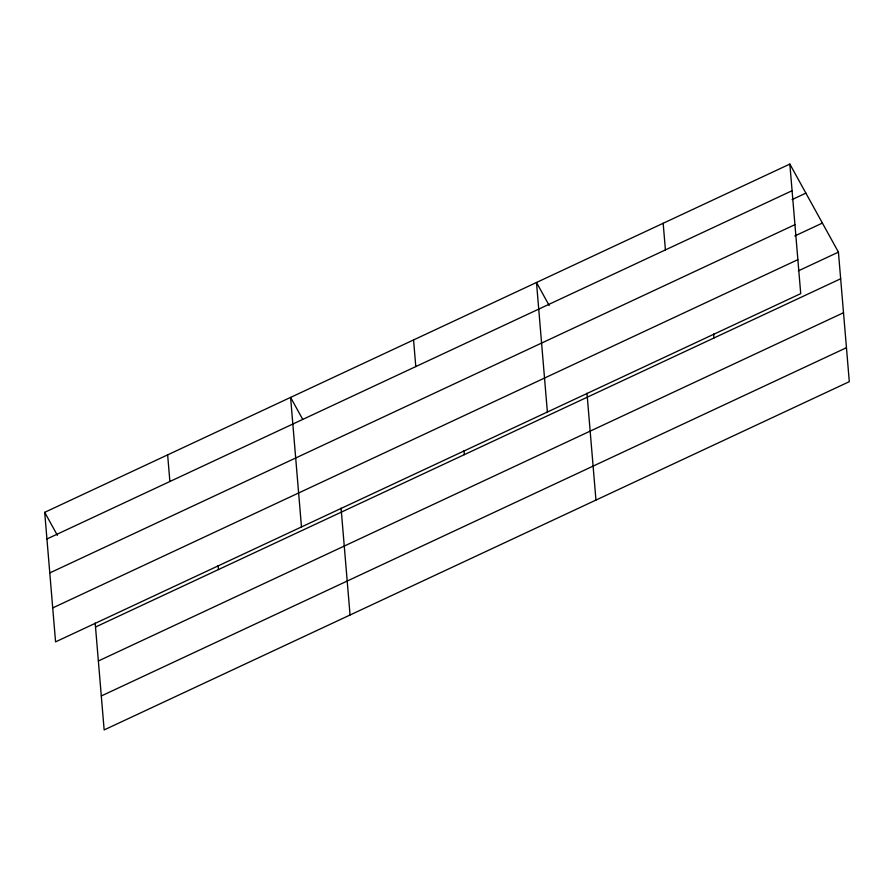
<?xml version="1.0" encoding="UTF-8"?>
<svg xmlns="http://www.w3.org/2000/svg" width="894" height="894" viewBox="0 0 894 894"><rect width="100%" height="100%" fill="white"/><g stroke="black" fill="none" stroke-linecap="round" stroke-linejoin="round"><path stroke-width="1.34" d="M789.849 164.071L800.722 293.623L55.573 641.87L44.7 512.329L789.849 164.071L838.427 252.13L849.3 381.671L104.151 729.929L95.177 623.029M46.935 538.97L792.084 190.713M792.084 199.585L805.874 193.138M49.785 572.92L794.934 224.673M794.8 235.971L822.391 223.075M52.724 607.909L797.873 259.662M798.286 270.893L838.427 252.13M95.513 627.018L840.662 278.772M98.362 660.979L843.511 312.732M101.301 695.968L846.45 347.71M549.184 305.491L536.501 282.482L547.374 412.022M302.619 419.197L290.595 397.405L301.479 526.946M44.7 512.329L57.395 535.327M713.647 333.976L713.982 337.977M663.169 223.276L665.415 249.918M586.978 393.181L595.952 500.081M464.02 450.643L464.355 454.633M413.553 339.943L415.788 366.585M341.072 508.105L350.046 615.005M218.125 565.567L218.46 569.556M167.647 454.867L169.882 481.508"/></g></svg>
